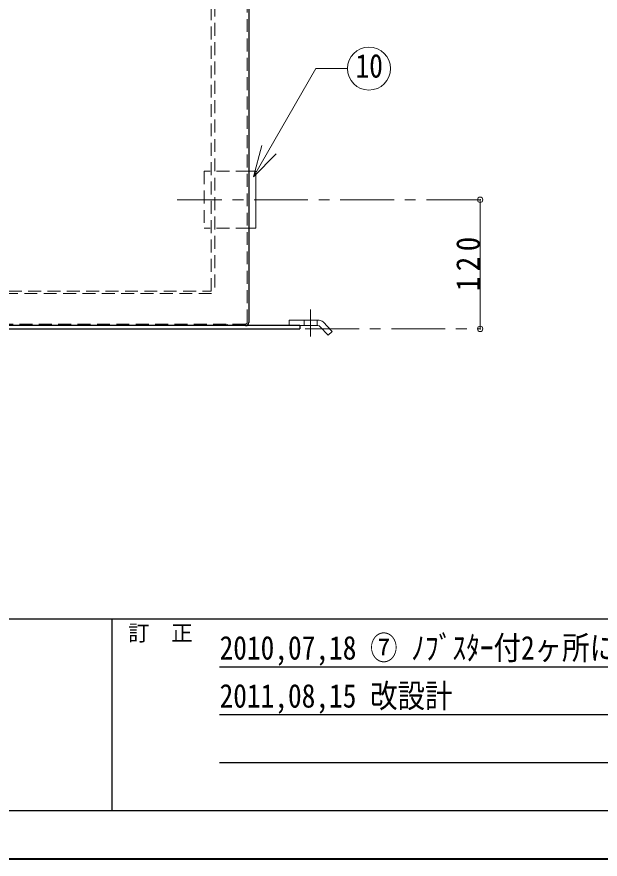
# Model space of a CAD drawing. Units: millimetres at full size, sheet at 1:10; details may follow other scales. Extents: x -2123 to 1927, y -1358 to 1452.
# Drawn here: x -1313 to -771, y -1358 to -575 of the extents above; entities that cross this region are included whole.
import ezdxf
from ezdxf.enums import TextEntityAlignment as Align

# ---------------------------------------------------------------- set-up
doc = ezdxf.new("R2010")
doc.units = ezdxf.units.MM
doc.header["$LTSCALE"] = 10
doc.header["$PDMODE"] = 32
doc.header["$PDSIZE"] = 5
doc.linetypes.add('CHAIN1', pattern=[8, 5, -1, 1, -1])
doc.linetypes.add('DASHED1', pattern=[1.8, 1.2, -0.6])
doc.layers.add('0-0', color=7, linetype='Continuous', lineweight=18)
doc.styles.add('ＭＳ ゴシック', font='')
doc.styles.get('ＭＳ ゴシック').set_extended_font_data('MS Gothic')

msp = doc.modelspace()

# ---------------------------------------------------------------- linework, layer by layer
at = {"layer": '0-0', "linetype": 'DASHED1'}
for p, q in [((-1129.3, 13.41), (-1129.3, -832.09)), ((-1099.3, -859.09), (-1099.3, 11.91)), ((-1936.3, -832.09), (-1129.3, -832.09)), ((-1100.8, -860.59), (-1964.8, -860.59)), ((-1117.8, -860.59), (-1117.8, -862.09)), ((-1046.3, -857.09), (-1046.3, -862.09)), ((-1034.3, -857.09), (-1034.3, -862.09))]:
    msp.add_line(p, q, dxfattribs=at)
at = {"layer": '0-0', "color": 5, "lineweight": 25}
for p, q in [((-1097.8, -25.09), (-1097.8, -859.09)), ((-1050.3, -862.09), (-2015.3, -862.09)), ((-2015.3, -865.09), (-1050.3, -865.09)), ((-1050.3, -862.09), (-1050.3, -865.09))]:
    msp.add_line(p, q, dxfattribs=at)
at = {"layer": '0-0'}
for p, q in [((-1093.42, -723.65), (-1085.66, -694.67)), ((-1093.42, -723.65), (-1072.21, -702.43)), ((-1091.3, -718.59), (-1097.8, -718.59)), ((-1091.3, -718.59), (-1091.3, -771.59)), ((-1091.3, -771.59), (-1097.8, -771.59)), ((-1060.3, -857.09), (-1060.3, -862.09)), ((-1032.44, -857.09), (-1060.3, -857.09)), ((-1028.82, -858.64), (-1020.3, -867.59)), ((-1050.3, -862.09), (-1033.52, -862.09)), ((-1031.71, -862.86), (-1023.92, -871.03)), ((-1023.92, -871.03), (-1020.3, -867.59))]:
    msp.add_line(p, q, dxfattribs=at)
at = {"layer": '0-0', "color": 4, "linetype": 'CHAIN1', "lineweight": 9}
for p, q in [((-882.8, -745.09), (-1164.3, -745.09)), ((-1040.3, -847.09), (-1040.3, -872.09)), ((-1045.3, -865.09), (-882.8, -865.09))]:
    msp.add_line(p, q, dxfattribs=at)
at = {"layer": '0-0', "color": 4, "lineweight": 9}
msp.add_line((-882.8, -745.09), (-882.8, -865.09), dxfattribs=at)
at = {"layer": '0-0', "color": 4, "linetype": 'DASHED1', "lineweight": 9}
msp.add_line((-1097.8, -771.59), (-1139.3, -771.59), dxfattribs=at)
at = {"layer": '0-0', "color": 6, "lineweight": 25}
for p, q in [((-2077.8, -1134.52), (1882.2, -1134.52)), ((-1224.94, -1134.52), (-1224.94, -1313.09)), ((-1124.94, -1179.16), (-196.37, -1179.16)), ((-196.37, -1223.8), (-1124.94, -1223.8)), ((-196.37, -1268.44), (-1124.94, -1268.44)), ((1882.2, -1313.09), (-2077.8, -1313.09))]:
    msp.add_line(p, q, dxfattribs=at)
at = {"layer": '0-0', "color": 1, "lineweight": 40}
msp.add_line((1927.2, -1358.09), (-2122.8, -1358.09), dxfattribs=at)
at = {"layer": '0-0', "linetype": 'DASHED1'}
msp.add_lwpolyline([(-1932.8, -830.09), (-1132.8, -830.09), (-1132.8, 14.91)], dxfattribs=at)
at = {"layer": '0-0'}
msp.add_lwpolyline([(-1093.42, -723.65), (-1035.38, -623.11), (-1006.12, -623.11)], dxfattribs=at)
at = {"layer": '0-0', "color": 4, "linetype": 'DASHED1', "lineweight": 9}
msp.add_lwpolyline([(-1097.8, -718.59), (-1139.3, -718.59), (-1139.3, -771.59)], dxfattribs=at)
at = {"layer": '0-0'}
msp.add_circle((-986.12, -623.11), 20, dxfattribs=at)
at = {"layer": '0-0', "color": 5, "lineweight": 25}
msp.add_arc((-1100.8, -859.09), 3, 270, 0, dxfattribs=at)
at = {"layer": '0-0', "linetype": 'DASHED1'}
msp.add_arc((-1100.8, -859.09), 1.5, 270, 0, dxfattribs=at)
at = {"layer": '0-0'}
for centre, radius in [((-1032.44, -862.09), 5), ((-1033.52, -864.59), 2.5)]:
    msp.add_arc(centre, radius, 43.60282, 90, dxfattribs=at)
at = {"layer": '0-0', "color": 4}
for p in [(-882.8, -745.09), (-882.8, -865.09)]:
    msp.add_point(p, dxfattribs=at)

# ---------------------------------------------------------------- texts
at = {"layer": '0-0', "style": 'ＭＳ ゴシック', "width": 0.85}
for s, p in [('10', (-998.62, -638.11)), ('2010,07,18 ⑦ ﾉﾌﾞｽﾀｰ付2ヶ所に変更', (-1124.94, -1179.16)), ('2011,08,15 改設計', (-1124.94, -1223.8))]:
    msp.add_text(s, height=21.99, dxfattribs=at).set_placement(p, align=Align.BOTTOM_LEFT)
at = {"layer": '0-0', "style": 'ＭＳ ゴシック'}
msp.add_text('訂\u3000正', height=14.66, dxfattribs=at).set_placement((-1209.94, -1159.52), align=Align.BOTTOM_LEFT)
at = {"layer": '0-0', "insert": (-882.8, -830.09), "char_height": 21.99, "attachment_point": 7, "rotation": 90, "style": 'ＭＳ ゴシック'}
msp.add_mtext('\\T1.38;\\W0.9;120', dxfattribs=at)

doc.saveas('drawing.dxf')
